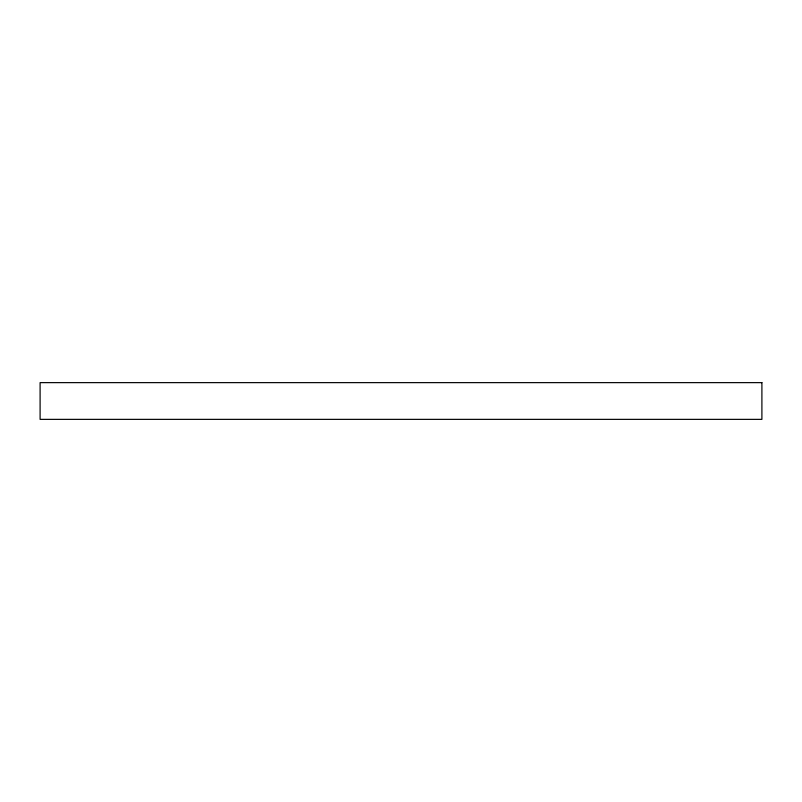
<?xml version="1.0" encoding="UTF-8"?>
<svg xmlns="http://www.w3.org/2000/svg" width="802" height="802" viewBox="0 0 802 802"><rect width="100%" height="100%" fill="white"/><g stroke="black" fill="none" stroke-linecap="round" stroke-linejoin="round"><path stroke-width="1.2" d="M761.9 382.634L40.1 382.634L40.1 419.366L761.9 419.366L761.9 382.634"/></g></svg>
